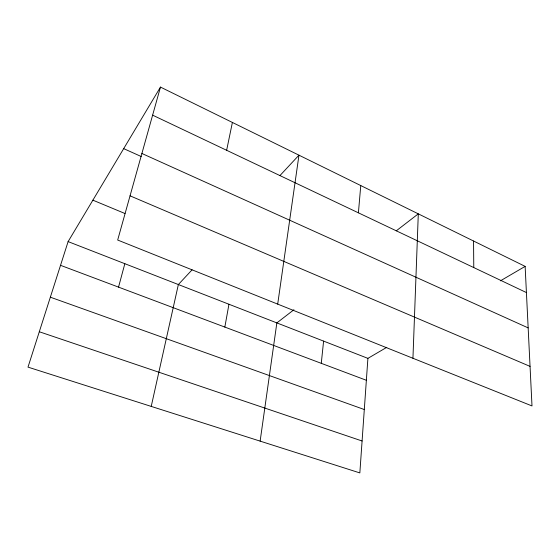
<?xml version="1.0" encoding="UTF-8"?>
<svg xmlns="http://www.w3.org/2000/svg" width="560" height="560" viewBox="0 0 560 560"><rect width="100%" height="100%" fill="white"/><g stroke="black" fill="none" stroke-linecap="round" stroke-linejoin="round"><path stroke-width="0.84" d="M412.944 358.267L418.299 213.85L396.249 230.846M386.771 347.326L367.906 358.365L359.842 472.913L28 367.129L68.11 241.605L160.475 87.087L525.133 266.378L532 405.937L117.677 240.037L160.475 87.087M358.407 212.821L360.766 185.563M321.272 363.328L323.596 341.11M260.134 441.126L276.85 322.903L293.93 309.736M277.697 304.115L298.963 155.176L279.972 175.553M224.84 327.082L228.956 304.248M226.639 150.29L232.393 122.444M151.228 406.413L178.36 284.543L192.08 269.829M118.538 287.126L124.838 263.697M500.402 280.847L525.133 266.378M39.305 331.758L362.089 440.993M50.351 297.192L364.301 409.528M60.536 265.321L366.359 380.275M68.11 241.605L367.906 358.365M92.883 200.165L124.992 213.521M130.046 195.832L530.054 366.38M123.69 148.631L141.211 156.513M141.897 153.482L528.164 327.894M152.621 115.157L526.421 292.565M473.557 241.017L473.781 267.582"/></g></svg>
